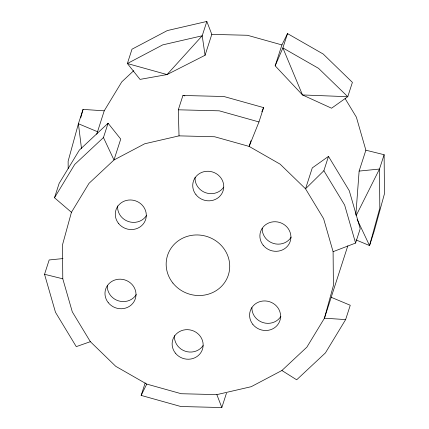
<?xml version="1.0" encoding="UTF-8"?>
<svg xmlns="http://www.w3.org/2000/svg" width="429" height="429" viewBox="0 0 429 429"><rect width="100%" height="100%" fill="white"/><g stroke="black" fill="none" stroke-linecap="round" stroke-linejoin="round"><path stroke-width="0.64" d="M355.839 215.074L359.127 171.085L365.873 150.193L356.376 117.165L345.125 98.584M80.732 117.803L83.038 109.406L104.22 110.816L121.782 81.864L133.794 70.629M331.193 297.286L350.257 305.266L345.629 319.594L324.447 318.184L333.387 285.623L333.097 251.678L323.595 218.651L305.534 188.803L280.137 164.168L249.142 146.412L214.656 136.76L179.032 135.864L144.696 143.785L113.985 159.979L89.001 183.349L71.439 212.301L62.5 244.862L62.79 278.807L72.292 311.835L90.353 341.682L115.75 366.323L146.745 384.073L181.231 393.725L216.859 394.621L251.19 386.701L281.901 370.506L306.885 347.136L324.447 318.184L347.812 245.849M96.74 134.256L104.22 110.816M107.69 124.49L108.087 123.225L120.737 139.087L113.985 159.979L103.459 137.553L108.087 123.225L79.338 150.118L59.127 183.43L54.499 197.758L71.439 212.301M83.038 109.406L78.41 123.734L68.125 161.197L68.184 168.484M90.353 341.682L76.265 346.632L55.48 312.285L44.546 274.287L49.174 259.958L62.972 258.574M179.032 135.864L178.303 109.803L182.931 95.474L223.922 96.509L263.604 107.615L258.977 121.943L249.142 146.412L250.981 140.717M206.837 21.45L202.209 35.779L167.053 74.571L140.02 79.392L127.37 63.53L131.993 49.201L167.331 30.561L206.837 21.45L211.808 34.379L205.062 55.271L167.053 74.571L127.37 63.53L162.704 44.889L202.209 35.779L205.062 55.271M226.458 393.221L221.831 407.55L180.834 406.515L141.152 395.409L145.179 382.952M275.171 65.825L281.917 44.927L287.51 33.591L323.182 54.016L352.402 82.368L347.774 96.697L331.563 108.215L302.493 94.948L275.171 65.825L282.883 47.919L287.51 33.591M328.491 156.392L312.28 167.911L305.534 188.803L323.863 170.721L328.491 156.392L349.276 190.739L360.21 228.737L355.582 243.066L333.097 251.678M365.873 150.193L384.121 154.713L379.493 169.042L356.338 215.224M261.803 111.792L263.604 107.615M141.152 395.409L146.745 384.073M54.499 197.758L74.71 164.446L103.459 137.553M345.629 319.594L325.423 352.906L296.67 379.799L281.901 370.506M359.127 171.085L379.493 169.042L379.826 208.103L369.541 245.57L356.011 239.908M211.808 34.379L247.431 35.275L281.917 44.927M178.303 109.803L219.294 110.832L258.977 121.943M182.931 95.474L184.872 95.892M44.546 274.287L62.79 278.807M97.474 131.714L78.41 123.734L81.51 148.702M323.863 170.721L344.648 205.067L355.582 243.066M357.148 219.385L369.541 245.57L374.163 231.242L384.454 193.774L384.121 154.713M216.859 394.621L221.831 407.55M146.6 215.331A15.6 14.704 17.9 0 1 128.555 221.584A15.6 14.704 17.9 0 1 117.637 205.915M223.713 187.157A15.6 14.704 17.9 0 1 205.689 192.755A15.6 14.704 17.9 0 1 195.093 177.198M291.216 237.092A15.6 14.704 17.9 0 1 273.493 243.447A15.6 14.704 17.9 0 1 262.21 228.319M280.915 316.291A15.6 14.704 17.9 0 1 263.192 322.646A15.6 14.704 17.9 0 1 251.909 307.523M203.11 345.554A15.6 14.704 17.9 0 1 185.087 351.153A15.6 14.704 17.9 0 1 174.49 335.596M136.299 294.53A15.6 14.704 17.9 0 1 118.581 300.885A15.6 14.704 17.9 0 1 107.293 285.762M347.774 96.697L302.493 94.948L282.883 47.919L318.554 68.345L347.774 96.697M172.887 283.043A31.95 30.116 17.9 0 0 227.402 277.574A31.95 30.116 17.9 0 0 193.538 235.113A31.95 30.116 17.9 0 0 172.887 283.043M118.554 223.455A15.6 14.704 17.9 0 0 145.174 220.779A15.6 14.704 17.9 0 0 128.636 200.053A15.6 14.704 17.9 0 0 118.554 223.455M196.01 194.734A15.6 14.704 17.9 0 0 222.63 192.063A15.6 14.704 17.9 0 0 206.097 171.332A15.6 14.704 17.9 0 0 196.01 194.734M263.17 245.216A15.6 14.704 17.9 0 0 289.784 242.541A15.6 14.704 17.9 0 0 273.252 221.814A15.6 14.704 17.9 0 0 263.17 245.216M108.253 302.654A15.6 14.704 17.9 0 0 134.872 299.984A15.6 14.704 17.9 0 0 118.334 279.252A15.6 14.704 17.9 0 0 108.253 302.654M252.869 324.415A15.6 14.704 17.9 0 0 279.483 321.745A15.6 14.704 17.9 0 0 262.95 301.013A15.6 14.704 17.9 0 0 252.869 324.415M175.407 353.137A15.6 14.704 17.9 0 0 202.027 350.461A15.6 14.704 17.9 0 0 185.494 329.735A15.6 14.704 17.9 0 0 175.407 353.137"/></g></svg>
